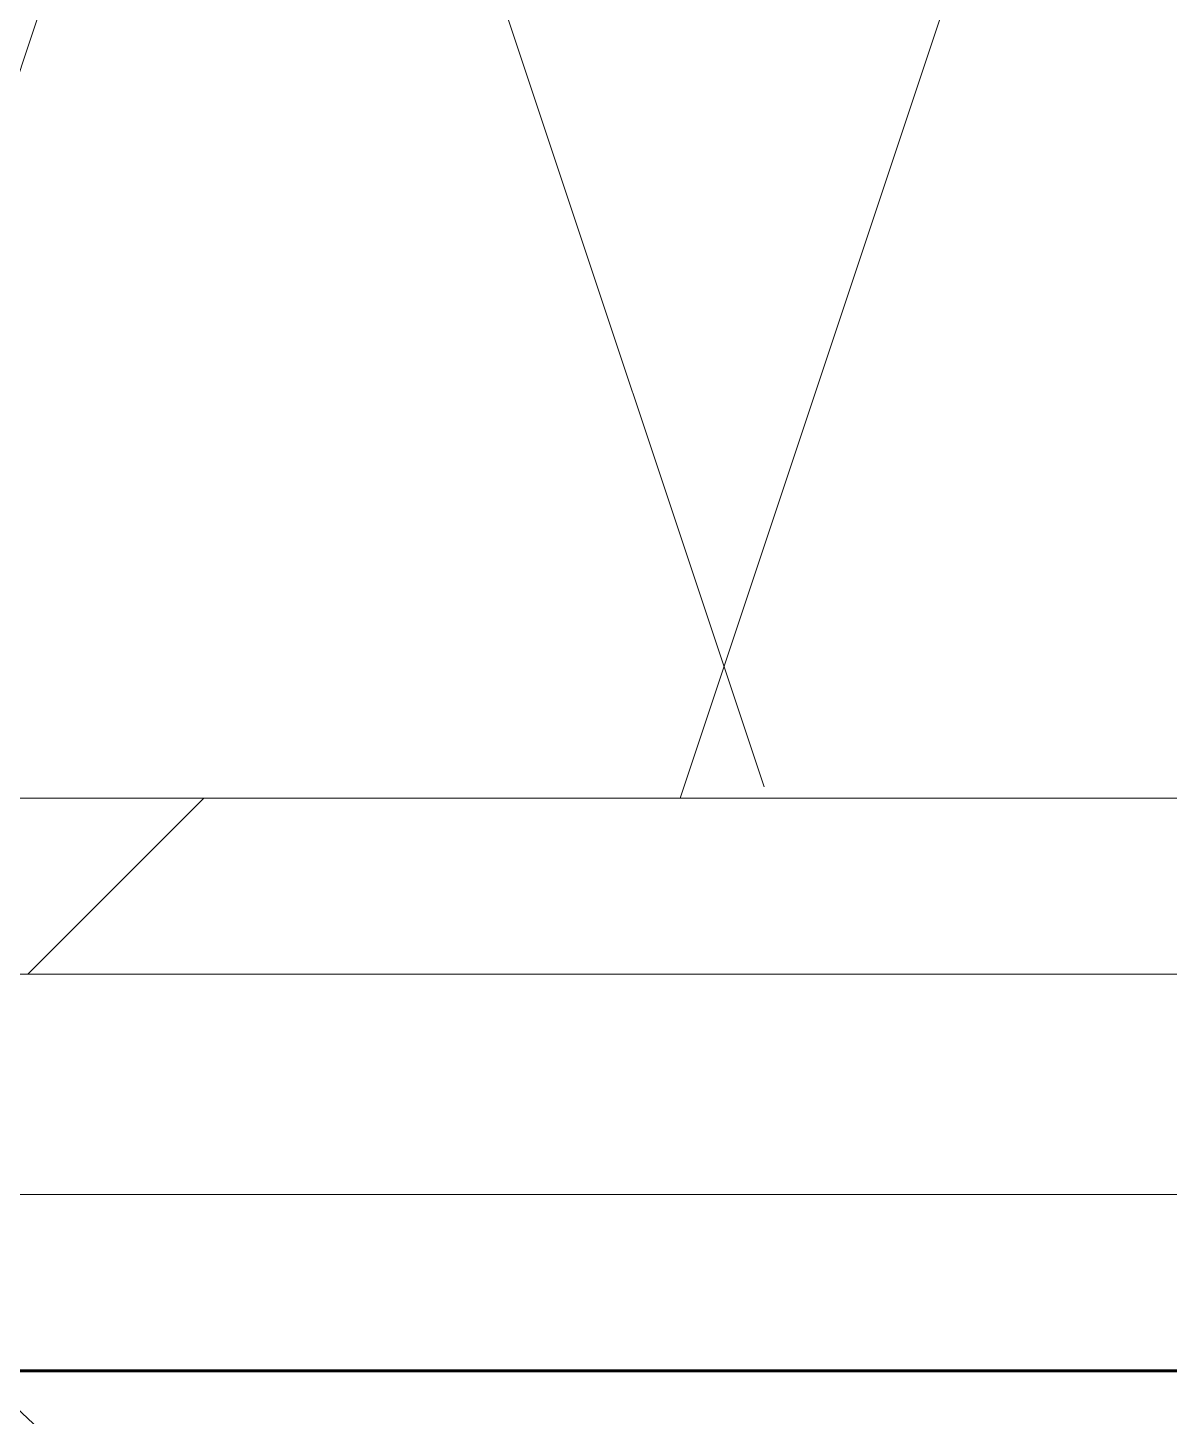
# Model space of a CAD drawing. Header units: inches. Extents: x -4169 to -1846, y 9706 to 12377.
# Drawn here: x -3485.864 to -3482.625, y 10410.286 to 10414.225 of the extents above; entities that cross this region are included whole.
import ezdxf

# ---------------------------------------------------------------- set-up
doc = ezdxf.new("R2010")
doc.units = ezdxf.units.IN
doc.header["$MEASUREMENT"] = 0
for name, color, linetype, lineweight in [('A-CLNG-PATT-1', 252, 'Continuous', 18), ('A-WALL', 113, 'Continuous', 18), ('A-WALL-PATT-4', 111, 'Continuous', 9), ('I-WALL-3', 2, 'Continuous', 60)]:
    doc.layers.add(name, color=color, linetype=linetype, lineweight=lineweight)
pattern_1 = [(0, (0, 0), (20.48, 5.12), [0.845, -14.515, 0.845, -14.515, -81.92]), (0, (0, 0), (20.48, 5.12), [-30.72, 0.845, -29.875, 0.845, -14.515, -35.84]), (0, (0, 0), (20.48, 5.12), [-76.8, 0.845, -9.395, 0.845, -24.755]), (120, (7.68, 2.56), (-14.67405, 15.1762003), [0.845, -14.515, 0.845, -14.515, -81.92]), (120, (7.68, 2.56), (-14.67405, 15.1762003), [-30.72, 0.845, -29.875, 0.845, -14.515, -35.84]), (120, (7.68, 2.56), (-14.67405, 15.1762003), [-76.8, 0.845, -9.395, 0.845, -24.755]), (240, (10.24, 12.8), (-5.80595, -20.2962003), [0.845, -14.515, 0.845, -14.515, -81.92]), (240, (10.24, 12.8), (-5.80595, -20.2962003), [-30.72, 0.845, -29.875, 0.845, -14.515, -35.84]), (240, (10.24, 12.8), (-5.80595, -20.2962003), [-76.8, 0.845, -9.395, 0.845, -24.755])]

msp = doc.modelspace()

# ---------------------------------------------------------------- hatches: boundary and pattern name
at = {"layer": 'A-CLNG-PATT-1'}
h = msp.add_hatch(dxfattribs=at)
h.set_pattern_fill('FP_28', color=256, style=0, pattern_type=2)
h.set_pattern_definition([(108.435, (4.16, 0), (-16.000521, 32.0003383), [6.072, -44.525]), (139.399, (2.24, 5.76), (-96.00016541, 79.9998798), [2.95, -144.562]), (136.848, (16, 7.68), (-240.00202852, 223.9982064), [7.018, -343.889]), (109.983, (10.88, 12.48), (-47.99971113, 127.99986808), [3.746, -183.53]), (90, (9.6, 0), (-16, 16), [3.2, -12.8]), (118.443, (9.6, 3.2), (112.0002199, -207.99937941), [8.734, -427.981]), (84.289, (5.44, 10.88), (-16.00092206, -143.99947947), [3.216, -157.582]), (129.806, (5.76, 14.08), (64.00060153, -80.0001644), [2.499, -122.465])])
h.paths.add_polyline_path([(-3454.9237, 10334.5709), (-3448.0237, 10334.5709), (-3448.0237, 10341.0894), (-3448.7737, 10341.0894), (-3448.7737, 10343.5894), (-3448.0237, 10343.5894), (-3448.0237, 10345.2144), (-3478.2987, 10345.2144), (-3478.2987, 10334.5709), (-3464.184, 10334.5709)], flags=0)
h.paths.add_polyline_path([(-3435.3237, 10334.5709), (-3435.3237, 10345.2144), (-3443.2737, 10345.2144), (-3443.2737, 10343.5894), (-3442.5237, 10343.5894), (-3442.5237, 10341.0894), (-3443.2737, 10341.0894), (-3443.2737, 10334.5709), (-3436.0308, 10334.5709)], flags=0)
h.paths.add_polyline_path([(-3454.9237, 10352.9644), (-3435.3237, 10352.9644), (-3435.3237, 10353.5209), (-3478.2987, 10353.5209), (-3478.2987, 10352.9644), (-3456.9237, 10352.9644), (-3456.9237, 10353.2144), (-3454.9237, 10353.2144)], flags=0)
h.paths.add_polyline_path([(-3492.0604, 10353.7709), (-3435.3237, 10353.7709), (-3435.3237, 10391.9209), (-3497.5487, 10391.9209), (-3497.5487, 10356.0894), (-3497.2987, 10356.0894), (-3497.2987, 10354.0894), (-3497.5487, 10354.0894), (-3497.5487, 10353.7709), (-3496.9902, 10353.7709)], flags=0)
h.paths.add_polyline_path([(-3447.301, 10392.1709), (-3435.3237, 10392.1709), (-3435.3237, 10411.1209), (-3479.5487, 10411.1209), (-3479.5487, 10410.4144), (-3497.5487, 10410.4144), (-3497.5487, 10394.0894), (-3497.2987, 10394.0894), (-3497.2987, 10392.1709), (-3455.7425, 10392.1709)], flags=0)
at = {"layer": 'A-WALL-PATT-4'}
h = msp.add_hatch(dxfattribs=at)
h.set_pattern_fill('FP_2', color=256, style=0, pattern_type=2)
h.set_pattern_definition([(161.57, (0.32, 0.32), (-2.560496185, -0.000537386), [0, -18.214, 2.022, 0]), (18.43, (-0.32, 0.32), (-2.560496185, 0.000537386), [0, -18.214, 2.022, 0]), (108.43, (0.32, 0.32), (1.27922091, -6.400876726), [6.07, -14.166]), (71.57, (-0.32, 0.32), (1.27922091, 6.400876726), [6.07, -14.166])])
h.paths.add_polyline_path([(-3499.1737, 10412.0394), (-3481.1737, 10412.0394), (-3481.1737, 10417.5394), (-3504.6737, 10417.5394), (-3504.6737, 10412.0394)], flags=0)
h = msp.add_hatch(dxfattribs=at)
h.set_pattern_fill('FP_26', color=256, style=0, pattern_type=2)
h.set_pattern_definition([(45, (0, 0), (-6.335677, 6.335677), []), (45, (0, 9.6), (-6.335677, 6.335677), [])])
h.paths.add_polyline_path([(-3486.6737, 10411.5394), (-3480.6737, 10411.5394), (-3480.6737, 10412.0394), (-3499.1737, 10412.0394), (-3499.1737, 10411.5394), (-3497.9499, 10411.5394)], flags=0)
h = msp.add_hatch(dxfattribs=at)
h.set_pattern_fill('FP_1', color=256, style=0, pattern_type=2)
h.set_pattern_definition(pattern_1)
h.paths.add_polyline_path([(-3481.5073, 10410.9144), (-3480.0487, 10410.9144), (-3480.0487, 10411.5394), (-3498.6737, 10411.5394), (-3498.6737, 10410.9144), (-3497.9499, 10410.9144)], flags=0)
h = msp.add_hatch(dxfattribs=at)
h.set_pattern_fill('FP_1', color=256, style=0, pattern_type=2)
h.set_pattern_definition(pattern_1)
h.paths.add_polyline_path([(-3481.1737, 10410.4144), (-3479.5487, 10410.4144), (-3479.5487, 10410.9144), (-3498.0487, 10410.9144), (-3498.0487, 10410.4144), (-3481.6556, 10410.4144)], flags=0)

# ---------------------------------------------------------------- linework, layer by layer
at = {"layer": 'A-WALL'}
for p, q in [((-3499.1737, 10412.0394), (-3481.1737, 10412.0394)), ((-3498.6737, 10411.5394), (-3480.6737, 10411.5394)), ((-3498.0487, 10410.9144), (-3480.0487, 10410.9144))]:
    msp.add_line(p, q, dxfattribs=at)
at = {"layer": 'I-WALL-3'}
msp.add_line((-3479.5487, 10410.4144), (-3497.5487, 10410.4144), dxfattribs=at)

doc.saveas('drawing.dxf')
